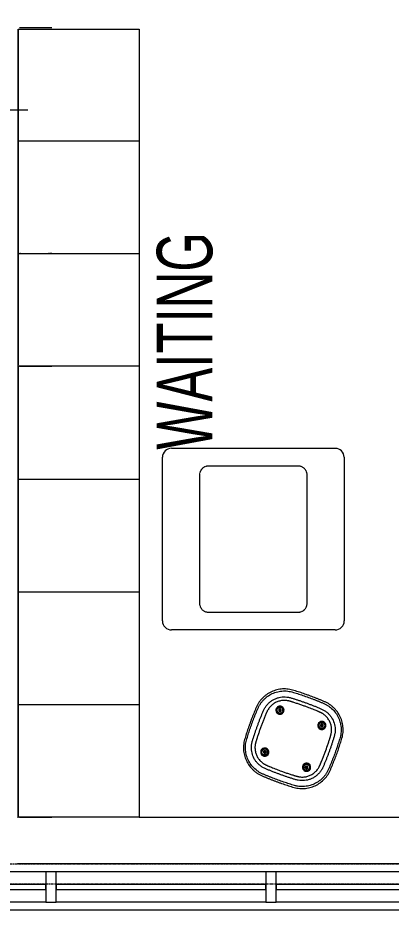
# Model space of a CAD drawing. Header units: millimetres. Extents: x -25222 to 91371, y -63339 to 20835.
# Drawn here: x 6036 to 7885, y -57619 to -53197 of the extents above; entities that cross this region are included whole.
import ezdxf

# ---------------------------------------------------------------- set-up
doc = ezdxf.new("R2010")
doc.units = ezdxf.units.MM
doc.linetypes.add('Grid Line', pattern=[22.225, 12.7, -3.175, 3.175, -3.175])
doc.linetypes.add('Steelcase Hidden Lines', pattern=[3, 2, -1])
for name, color, linetype, lineweight in [('A-ANNO-DIMS', 211, 'Continuous', 9), ('A-ANNO-DIMS-110', 211, 'Continuous', 9), ('A-GENM', 13, 'Continuous', 5), ('A-GLAZ-CURT', 52, 'Continuous', 5), ('A-GLAZ-CWMG', 51, 'Continuous', 5), ('A-WALL', 113, 'Continuous', 5), ('G-ANNO-TEXT', 231, 'Continuous', 9), ('I-FURN', 30, 'Continuous', 5), ('S-GRID', 1, 'Continuous', 9)]:
    doc.layers.add(name, color=color, linetype=linetype, lineweight=lineweight)
doc.styles.add('Swis721 Cn BT_4', font='swissc.ttf', dxfattribs={"width": 0.8, "height": 275})
doc.styles.add('Swis721 Cn BT_9', font='swissc.ttf', dxfattribs={"width": 0.8, "height": 330})
doc.dimstyles.new('Diagonal_-3_mm_Swiss', dxfattribs={"dimscale": 304.8, "dimtxt": 333.106598, "dimasz": 0.360892, "dimexe": 0.360892, "dimexo": 0.541339, "dimgap": 0.072178, "dimtad": 1, "dimdec": 0, "dimzin": 0, "dimdsep": 46, "dimtxsty": 'Swis721 Cn BT_9', "dimblk1": 'OBLIQUE', "dimblk2": 'OBLIQUE', "dimsah": 1, "dimcen": 0.09, "dimdle": 0.541339, "dimazin": 0, "dimtfac": 1, "dimtdec": 4, "dimtix": 1, "dimtmove": 0, "dimatfit": 3, "dimfxl": 1, "dimtvp": 1, "dimtolj": 1, "dimtzin": 0, "dimarcsym": 2})

# ---------------------------------------------------------------- blocks, each defined once
blk = doc.blocks.new('Steelcase Coalesse - Await - Seating - Three Seater - Three Seat Sofa-1322056-4_ FOURTH FLOOR - GA PLAN')
at = {"layer": 'I-FURN', "color": 53, "lineweight": 9}
for p, q in [((-663.9, 405.9), (1006.1, 405.9)), ((-663.9, -194.1), (-663.9, 405.9)), ((-663.9, 405.9), (1006.1, 405.9)), ((1006.1, 405.9), (-657.6, 405.9)), ((-105.1, 405.9), (-105.1, -194.1)), ((-105.1, 405.9), (-105.1, -194.1)), ((453.7, 405.9), (453.7, -194.1)), ((453.7, 405.9), (453.7, -194.1)), ((1006.1, 405.9), (1006.1, -194.1)), ((-663.9, 393.2), (-663.9, 256.1)), ((1012.5, 256.1), (1012.5, 393.2)), ((-663.9, 249.9), (-663.9, 238.3)), ((1012.5, 239.4), (1012.5, 249.9)), ((1006.1, -194.1), (-663.9, -194.1))]:
    blk.add_line(p, q, dxfattribs=at)
at = {"layer": 'I-FURN', "color": 53, "lineweight": 9, "flags": 128}
for points in [[(-663.9, 399.6), (-663.9, 399.6), (-663.9, 399.5), (-663.9, 399.5), (-663.9, 399.5), (-663.9, 399.4), (-663.9, 399.3), (-663.9, 399.3), (-663.9, 399.2), (-663.9, 399.1), (-663.9, 399), (-663.9, 398.9), (-663.9, 398.8), (-663.9, 398.6), (-663.9, 398.5), (-663.9, 398.3), (-663.9, 398.2), (-663.9, 398), (-663.9, 397.8), (-663.9, 397.7), (-663.9, 397.5), (-663.9, 397.3), (-663.9, 397.1), (-663.9, 396.9), (-663.9, 396.7), (-663.9, 396.5), (-663.9, 396.2), (-663.9, 396), (-663.9, 395.8), (-663.9, 395.5), (-663.9, 395.3), (-663.9, 395.1), (-663.9, 394.8), (-663.9, 394.6), (-663.9, 394.3), (-663.9, 394.1), (-663.9, 393.8), (-663.9, 393.6), (-663.9, 393.3), (-663.9, 393.2)], [(1012.5, 393.2), (1012.5, 393.5), (1012.5, 393.8), (1012.5, 394), (1012.5, 394.3), (1012.5, 394.5), (1012.5, 394.8), (1012.5, 395), (1012.5, 395.2), (1012.5, 395.5), (1012.5, 395.7), (1012.5, 396), (1012.5, 396.2), (1012.5, 396.4), (1012.5, 396.6), (1012.5, 396.8), (1012.5, 397), (1012.5, 397.2), (1012.5, 397.4), (1012.5, 397.6), (1012.5, 397.8), (1012.5, 398), (1012.5, 398.1), (1012.5, 398.3), (1012.5, 398.4), (1012.5, 398.6), (1012.5, 398.7), (1012.5, 398.8), (1012.5, 399), (1012.5, 399.1), (1012.5, 399.2), (1012.5, 399.3), (1012.5, 399.3), (1012.5, 399.4), (1012.5, 399.5), (1012.5, 399.5), (1012.5, 399.5), (1012.5, 399.6), (1012.5, 399.6), (1012.5, 399.6)], [(-663.9, 256.1), (-663.9, 255.9), (-663.9, 255.6), (-663.9, 255.4), (-663.9, 255.1), (-663.9, 254.9), (-663.9, 254.6), (-663.9, 254.4), (-663.9, 254.1), (-663.9, 253.9), (-663.9, 253.6), (-663.9, 253.4), (-663.9, 253.2), (-663.9, 253), (-663.9, 252.7), (-663.9, 252.5), (-663.9, 252.3), (-663.9, 252.1), (-663.9, 251.9), (-663.9, 251.7), (-663.9, 251.6), (-663.9, 251.4), (-663.9, 251.2), (-663.9, 251.1), (-663.9, 250.9), (-663.9, 250.8), (-663.9, 250.6), (-663.9, 250.5), (-663.9, 250.4), (-663.9, 250.3), (-663.9, 250.2), (-663.9, 250.1), (-663.9, 250), (-663.9, 250), (-663.9, 249.9)], [(1012.5, 249.9), (1012.5, 250), (1012.5, 250.1), (1012.5, 250.1), (1012.5, 250.2), (1012.5, 250.3), (1012.5, 250.4), (1012.5, 250.5), (1012.5, 250.7), (1012.5, 250.8), (1012.5, 250.9), (1012.5, 251.1), (1012.5, 251.3), (1012.5, 251.4), (1012.5, 251.6), (1012.5, 251.8), (1012.5, 252), (1012.5, 252.2), (1012.5, 252.4), (1012.5, 252.6), (1012.5, 252.8), (1012.5, 253), (1012.5, 253.2), (1012.5, 253.5), (1012.5, 253.7), (1012.5, 253.9), (1012.5, 254.2), (1012.5, 254.4), (1012.5, 254.7), (1012.5, 254.9), (1012.5, 255.2), (1012.5, 255.4), (1012.5, 255.7), (1012.5, 255.9), (1012.5, 256.1)]]:
    blk.add_lwpolyline(points, dxfattribs=at)
blk = doc.blocks.new('Steelcase Coalesse - Await - Seating - Five Seater - Five Seat Sofa-1314100-4_ FOURTH FLOOR - GA PLAN')
at = {"layer": 'I-FURN', "color": 53, "lineweight": 9}
for p, q in [((-663.9, 405.9), (1571.3, 405.9)), ((-663.9, -194.1), (-663.9, 405.9)), ((-663.9, 405.9), (1571.3, 405.9)), ((1571.3, 405.9), (-657.6, 405.9)), ((-105.1, 405.9), (-105.1, -194.1)), ((453.7, 405.9), (453.7, -194.1)), ((1012.5, 405.9), (1012.5, -194.1)), ((-663.9, 393.2), (-663.9, 256.1)), ((-663.9, 249.9), (-663.9, 239.4)), ((2130.1, 239.4), (2130.1, 249.9)), ((1571.3, -194.1), (-663.9, -194.1))]:
    blk.add_line(p, q, dxfattribs=at)
at = {"layer": 'I-FURN', "color": 53, "lineweight": 9, "flags": 128}
for points in [[(-663.9, 399.6), (-663.9, 399.6), (-663.9, 399.5), (-663.9, 399.5), (-663.9, 399.5), (-663.9, 399.4), (-663.9, 399.3), (-663.9, 399.3), (-663.9, 399.2), (-663.9, 399.1), (-663.9, 399), (-663.9, 398.9), (-663.9, 398.8), (-663.9, 398.6), (-663.9, 398.5), (-663.9, 398.3), (-663.9, 398.2), (-663.9, 398), (-663.9, 397.8), (-663.9, 397.7), (-663.9, 397.5), (-663.9, 397.3), (-663.9, 397.1), (-663.9, 396.9), (-663.9, 396.7), (-663.9, 396.5), (-663.9, 396.2), (-663.9, 396), (-663.9, 395.8), (-663.9, 395.5), (-663.9, 395.3), (-663.9, 395.1), (-663.9, 394.8), (-663.9, 394.6), (-663.9, 394.3), (-663.9, 394.1), (-663.9, 393.8), (-663.9, 393.6), (-663.9, 393.3), (-663.9, 393.2)], [(2130.1, 393.2), (2130.1, 393.5), (2130.1, 393.8), (2130.1, 394), (2130.1, 394.3), (2130.1, 394.5), (2130.1, 394.8), (2130.1, 395), (2130.1, 395.2), (2130.1, 395.5), (2130.1, 395.7), (2130.1, 396), (2130.1, 396.2), (2130.1, 396.4), (2130.1, 396.6), (2130.1, 396.8), (2130.1, 397), (2130.1, 397.2)], [(-663.9, 256.1), (-663.9, 255.9), (-663.9, 255.6), (-663.9, 255.4), (-663.9, 255.1), (-663.9, 254.9), (-663.9, 254.6), (-663.9, 254.4), (-663.9, 254.1), (-663.9, 253.9), (-663.9, 253.6), (-663.9, 253.4), (-663.9, 253.2), (-663.9, 253), (-663.9, 252.7), (-663.9, 252.5), (-663.9, 252.3), (-663.9, 252.1), (-663.9, 251.9), (-663.9, 251.7), (-663.9, 251.6), (-663.9, 251.4), (-663.9, 251.2), (-663.9, 251.1), (-663.9, 250.9), (-663.9, 250.8), (-663.9, 250.6), (-663.9, 250.5), (-663.9, 250.4), (-663.9, 250.3), (-663.9, 250.2), (-663.9, 250.1), (-663.9, 250), (-663.9, 250), (-663.9, 249.9)], [(2130.1, 255.7), (2130.1, 255.9), (2130.1, 256.1)]]:
    blk.add_lwpolyline(points, dxfattribs=at)
blk = doc.blocks.new('Steelcase Coalesse - Lagunitas - Table - Work - 900_600-884788-4_ FOURTH FLOOR - GA PLAN')
at = {"layer": 'I-FURN', "color": 53, "lineweight": 9}
for p, q in [((-405.2, 450), (405.9, 450)), ((-449.7, -405.6), (-449.7, 405.6)), ((450.3, 405.6), (450.3, -405.6)), ((405.9, -450), (-405.2, -450))]:
    blk.add_line(p, q, dxfattribs=at)
at = {"layer": 'I-FURN', "color": 53, "linetype": 'Steelcase Hidden Lines', "lineweight": 9}
for p, q in [((317.8, 266.7), (-317.2, 266.7)), ((-361.6, 222.2), (-361.6, -222.2)), ((362.3, -222.2), (362.3, 222.2)), ((-317.2, -266.7), (317.8, -266.7))]:
    blk.add_line(p, q, dxfattribs=at)
at = {"layer": 'I-FURN', "color": 53, "lineweight": 9}
for centre, radius, start, end in [((-405.2, 405.6), 44.4, 90, 180), ((405.9, 405.6), 44.5, 360, 90), ((-405.2, -405.6), 44.5, 180, 270), ((405.9, -405.6), 44.4, 270, 0)]:
    blk.add_arc(centre, radius, start, end, dxfattribs=at)
at = {"layer": 'I-FURN', "color": 53, "linetype": 'Steelcase Hidden Lines', "lineweight": 9}
for centre, radius, start, end in [((-317.2, 222.2), 44.4, 90, 180), ((317.8, 222.2), 44.5, 360, 90), ((-317.2, -222.2), 44.5, 180, 270), ((317.8, -222.2), 44.4, 270, 0)]:
    blk.add_arc(centre, radius, start, end, dxfattribs=at)
blk = doc.blocks.new('Furniture_Chairs-Stools-Benches_Icons-of-Denmark_Firkant-Pouf-Small - Default-884794-4_ FOURTH FLOOR - GA PLAN')
at = {"layer": 'A-GENM', "color": 53, "lineweight": 9, "flags": 128}
for points in [[(-110.4, 124.8), (-110.4, 126.2), (-110.4, 127.6), (-110.4, 129), (-110.4, 130.4)], [(-110.4, 130.4), (-110.4, 129), (-110.4, 127.6), (-110.4, 126.2), (-110.4, 124.8)], [(-110.4, 90.4), (-110.4, 91.8), (-110.4, 93.2), (-110.4, 94.6), (-110.4, 96)], [(-110.4, 96), (-110.4, 94.6), (-110.4, 93.2), (-110.4, 91.8), (-110.4, 90.4)], [(90.4, 110.4), (91.8, 110.4), (93.2, 110.4), (94.6, 110.4), (96, 110.4)], [(96, 110.4), (94.6, 110.4), (93.2, 110.4), (91.8, 110.4), (90.4, 110.4)], [(124.8, 110.4), (126.2, 110.4), (127.6, 110.4), (129, 110.4), (130.4, 110.4)], [(130.4, 110.4), (129, 110.4), (127.6, 110.4), (126.2, 110.4), (124.8, 110.4)], [(-124.8, -110.4), (-126.2, -110.4), (-127.6, -110.4), (-129, -110.4), (-130.4, -110.4)], [(-130.4, -110.4), (-129, -110.4), (-127.6, -110.4), (-126.2, -110.4), (-124.8, -110.4)], [(-90.4, -110.4), (-91.8, -110.4), (-93.2, -110.4), (-94.6, -110.4), (-96, -110.4)], [(-96, -110.4), (-94.6, -110.4), (-93.2, -110.4), (-91.8, -110.4), (-90.4, -110.4)], [(110.4, -90.4), (110.4, -91.8), (110.4, -93.2), (110.4, -94.6), (110.4, -96)], [(110.4, -96), (110.4, -94.6), (110.4, -93.2), (110.4, -91.8), (110.4, -90.4)], [(110.4, -124.8), (110.4, -126.2), (110.4, -127.6), (110.4, -129), (110.4, -130.4)], [(110.4, -130.4), (110.4, -129), (110.4, -127.6), (110.4, -126.2), (110.4, -124.8)]]:
    blk.add_lwpolyline(points, dxfattribs=at)
at = {"layer": 'A-GENM', "color": 53, "lineweight": 9}
for centre, radius, start, end in [((-110.4, 110.4), 20, 120, 210), ((-110.4, 110.4), 20, 120, 269.2961), ((-110.4, 110.4), 17.5, 120, 210), ((-110.4, 110.4), 20, 210, 300), ((-110.4, 110.4), 17.5, 210, 300), ((-110.4, 110.4), 20, 30, 120), ((-110.4, 110.4), 20, 89.2963, 120), ((-110.4, 110.4), 17.5, 30, 120), ((-110.4, 110.4), 4, 15, 195), ((-110.4, 110.4), 4, 15, 195), ((-110.4, 110.4), 4, 195, 15), ((-110.4, 110.4), 4, 195, 15), ((-110.4, 110.4), 20, 269.2961, 300), ((-110.4, 110.4), 20, 300, 89.2963), ((-110.4, 110.4), 17.5, 300, 30), ((-110.4, 110.4), 20, 300, 30), ((110.4, 110.4), 20, 30, 179.2961), ((110.4, 110.4), 20, 120, 210), ((110.4, 110.4), 20, 179.2961, 210), ((110.4, 110.4), 17.5, 120, 210), ((110.4, 110.4), 20, 210, 359.2963), ((110.4, 110.4), 20, 210, 300), ((110.4, 110.4), 17.5, 210, 300), ((110.4, 110.4), 20, 30, 120), ((110.4, 110.4), 17.5, 30, 120), ((110.4, 110.4), 4, 165, 345), ((110.4, 110.4), 4, 165, 345), ((110.4, 110.4), 4, 345, 165), ((110.4, 110.4), 4, 345, 165), ((110.4, 110.4), 17.5, 300, 30), ((110.4, 110.4), 20, 300, 30), ((110.4, 110.4), 20, 359.2963, 30), ((-110.4, -110.4), 20, 30, 179.2963), ((-110.4, -110.4), 20, 120, 210), ((-110.4, -110.4), 20, 179.2963, 210), ((-110.4, -110.4), 17.5, 120, 210), ((-110.4, -110.4), 20, 210, 359.2961), ((-110.4, -110.4), 20, 210, 300), ((-110.4, -110.4), 17.5, 210, 300), ((-110.4, -110.4), 20, 30, 120), ((-110.4, -110.4), 17.5, 30, 120), ((-110.4, -110.4), 4, 165, 345), ((-110.4, -110.4), 4, 165, 345), ((-110.4, -110.4), 4, 345, 165), ((-110.4, -110.4), 4, 345, 165), ((-110.4, -110.4), 17.5, 300, 30), ((-110.4, -110.4), 20, 300, 30), ((-110.4, -110.4), 20, 359.2961, 30), ((110.4, -110.4), 20, 120, 210), ((110.4, -110.4), 20, 120, 269.2963), ((110.4, -110.4), 17.5, 120, 210), ((110.4, -110.4), 20, 210, 300), ((110.4, -110.4), 17.5, 210, 300), ((110.4, -110.4), 20, 30, 120), ((110.4, -110.4), 20, 89.2961, 120), ((110.4, -110.4), 17.5, 30, 120), ((110.4, -110.4), 4, 15, 195), ((110.4, -110.4), 4, 15, 195), ((110.4, -110.4), 4, 195, 15), ((110.4, -110.4), 4, 195, 15), ((110.4, -110.4), 20, 269.2963, 300), ((110.4, -110.4), 20, 300, 89.2961), ((110.4, -110.4), 17.5, 300, 30), ((110.4, -110.4), 20, 300, 30)]:
    blk.add_arc(centre, radius, start, end, dxfattribs=at)
for points, knots in [([(0, 228), (-4.8, 228.1), (-14.3, 228.1), (-28.7, 227.9), (-43, 227.4), (-57.3, 226.8), (-71.6, 226.2), (-85.9, 225.5), (-100.2, 223.9), (-118.8, 219.7), (-141.3, 211.3), (-165.9, 196.3), (-187.1, 176.9), (-204.4, 153.9), (-217, 128), (-223.4, 104.9), (-225.5, 85.9), (-226.4, 66.8), (-227.5, 42.9), (-228, 14.3), (-228.1, -9.6), (-227.8, -28.7), (-227.4, -43), (-226.9, -57.4), (-226.2, -71.7), (-225.5, -86), (-224, -100.2), (-220.8, -114.2), (-216.3, -127.8), (-210.7, -141), (-203.8, -153.6), (-195.7, -165.4), (-183.5, -180.2), (-169.4, -193.1), (-153.5, -203.8), (-140.9, -210.7), (-127.8, -216.4), (-114.1, -220.9), (-100.1, -223.9), (-85.9, -225.3), (-71.6, -226.1), (-57.3, -226.8), (-43, -227.4), (-23.9, -227.9), (-9.5, -228), (0, -228)], [0, 0, 0, 0, 0.018519, 0.037037, 0.055556, 0.074074, 0.092593, 0.111111, 0.12963, 0.148148, 0.185185, 0.222222, 0.259259, 0.296296, 0.333333, 0.37037, 0.388889, 0.407407, 0.444444, 0.481481, 0.518519, 0.537037, 0.555556, 0.574074, 0.592593, 0.611111, 0.62963, 0.648148, 0.666667, 0.685185, 0.703704, 0.722222, 0.740741, 0.777778, 0.796296, 0.814815, 0.833333, 0.851852, 0.87037, 0.888889, 0.907407, 0.925926, 0.944444, 0.962963, 1, 1, 1, 1]), ([(0, -228), (4.8, -228), (14.4, -228), (28.7, -227.8), (43, -227.5), (57.3, -227), (71.6, -226.2), (85.9, -225.3), (100.1, -223.9), (114.2, -220.9), (127.8, -216.4), (140.9, -210.7), (153.5, -203.8), (169.4, -193.1), (183.6, -180.1), (195.8, -165.4), (203.8, -153.6), (210.7, -140.9), (216.3, -127.7), (220.8, -114.1), (224, -100.2), (225.6, -85.9), (226.4, -66.9), (227.3, -47.8), (227.7, -28.7), (227.8, -14.3), (228, 0), (228.1, 14.3), (227.8, 28.6), (227.4, 43), (226.9, 57.3), (226.2, 71.6), (225.5, 85.9), (223.9, 100.2), (220.8, 114.1), (216.3, 127.7), (210.7, 140.9), (201.6, 157.7), (187.1, 176.9), (165.9, 196.3), (145.4, 208.8), (127.8, 216.4), (114.2, 220.8), (100.2, 223.9), (85.9, 225.5), (71.6, 226.2), (57.3, 226.8), (43, 227.4), (28.7, 227.8), (14.4, 228), (4.8, 228), (0, 228)], [0, 0, 0, 0, 0.018519, 0.037037, 0.055556, 0.074074, 0.092593, 0.111111, 0.12963, 0.148148, 0.166667, 0.185185, 0.203704, 0.222222, 0.259259, 0.277778, 0.296296, 0.314815, 0.333333, 0.351852, 0.37037, 0.388889, 0.407407, 0.444444, 0.462963, 0.481481, 0.5, 0.518519, 0.537037, 0.555556, 0.574074, 0.592593, 0.611111, 0.62963, 0.648148, 0.666667, 0.685185, 0.703704, 0.740741, 0.777778, 0.814815, 0.833333, 0.851852, 0.87037, 0.888889, 0.907407, 0.925926, 0.944444, 0.962963, 0.981481, 1, 1, 1, 1]), ([(0, -218.2), (-9.5, -218.2), (-23.8, -218), (-42.8, -217.6), (-57.1, -217.1), (-71.4, -216.4), (-85.7, -215.7), (-99.9, -214), (-118.5, -209.6), (-140.7, -200.7), (-164.6, -184.8), (-184.9, -164.5), (-200.7, -140.6), (-209.6, -118.3), (-214, -99.8), (-215.8, -85.6), (-216.4, -71.3), (-217, -57.1), (-217.6, -42.8), (-218, -28.5), (-218.2, -14.2), (-218.2, 4.8), (-218, 23.9), (-217.6, 42.9), (-217.1, 57.2), (-216.4, 71.4), (-215.8, 83.3), (-214.9, 92.8), (-213.4, 102.2), (-210.7, 113.8), (-206, 127.3), (-198.1, 144.6), (-184.9, 164.6), (-164.6, 184.9), (-144.6, 198.1), (-127.3, 206.1), (-113.8, 210.7), (-102.2, 213.4), (-92.7, 214.9), (-83.3, 215.8), (-71.4, 216.4), (-57.1, 217.1), (-42.8, 217.6), (-23.8, 218), (-9.5, 218.2), (0, 218.2)], [0, 0, 0, 0, 0.038462, 0.057692, 0.076923, 0.096154, 0.115385, 0.134615, 0.153846, 0.192308, 0.230769, 0.269231, 0.307692, 0.346154, 0.365385, 0.384615, 0.403846, 0.423077, 0.442308, 0.461538, 0.480769, 0.5, 0.538462, 0.557692, 0.576923, 0.596154, 0.615385, 0.625, 0.634615, 0.653846, 0.673077, 0.692308, 0.730769, 0.769231, 0.807692, 0.826923, 0.846154, 0.865385, 0.875, 0.884615, 0.903846, 0.923077, 0.942308, 0.961538, 1, 1, 1, 1]), ([(0, -188.7), (-5.2, -188.7), (-15.5, -188.6), (-30.9, -188.4), (-46.3, -188), (-61.8, -187.3), (-77.2, -186.7), (-92.6, -185.5), (-107.7, -181.8), (-122.2, -176.3), (-135.7, -168.7), (-152.2, -156.3), (-165.9, -140.6), (-174.8, -124.9), (-178.9, -115.4), (-182.3, -105.7), (-185.4, -93.1), (-186.5, -80.3), (-187, -70), (-187.4, -59.7), (-187.8, -49.4), (-188.2, -39.1), (-188.4, -28.8), (-188.6, -15.9), (-188.7, -0.5), (-188.7, 15), (-188.4, 30.4), (-188, 45.9), (-187.5, 58.7), (-187, 69), (-186.5, 79.3), (-185.5, 92.2), (-182, 107.3), (-176.5, 121.7), (-169, 135.3), (-159.7, 147.7), (-148.8, 158.8), (-136.6, 168.2), (-123.2, 175.8), (-108.3, 181.7), (-92.7, 185.5), (-79.8, 186.5), (-69.5, 187), (-59.2, 187.4), (-46.3, 188), (-30.9, 188.4), (-15.4, 188.6), (-5.1, 188.7), (0, 188.7)], [-1, -1, -1, -1, -0.97619, -0.952381, -0.928571, -0.904762, -0.880952, -0.857143, -0.833333, -0.809524, -0.785714, -0.761905, -0.714286, -0.690476, -0.678571, -0.666667, -0.642857, -0.619048, -0.607143, -0.595238, -0.571429, -0.559524, -0.547619, -0.52381, -0.5, -0.47619, -0.452381, -0.428571, -0.404762, -0.392857, -0.380952, -0.357143, -0.333333, -0.309524, -0.285714, -0.261905, -0.238095, -0.214286, -0.190476, -0.166667, -0.142857, -0.119048, -0.107143, -0.095238, -0.071429, -0.047619, -0.02381, 0, 0, 0, 0]), ([(0, 218.2), (9.5, 218.2), (23.8, 218.1), (42.8, 217.6), (57.1, 217.1), (71.4, 216.4), (83.3, 215.8), (92.8, 214.9), (102.3, 213.4), (118.6, 209.5), (140.9, 200.6), (164.8, 184.7), (185, 164.4), (200.8, 140.4), (209.7, 118.2), (214, 99.6), (215.8, 85.4), (216.4, 71.2), (217, 56.9), (217.6, 42.6), (218, 28.4), (218.2, 14.1), (218.2, -4.9), (218, -24), (217.6, -43), (217.1, -57.3), (216.4, -71.5), (215.7, -85.8), (214, -100), (210.7, -113.9), (206, -127.4), (198, -144.7), (184.8, -164.7), (164.5, -184.9), (144.5, -198.1), (127.2, -206.1), (113.7, -210.7), (99.8, -214), (85.6, -215.8), (71.3, -216.4), (57.1, -217), (42.8, -217.6), (23.8, -218.1), (9.5, -218.2), (0, -218.2)], [0, 0, 0, 0, 0.038462, 0.057692, 0.076923, 0.096154, 0.115385, 0.125, 0.134615, 0.153846, 0.192308, 0.230769, 0.269231, 0.307692, 0.346154, 0.365385, 0.384615, 0.403846, 0.423077, 0.442308, 0.461538, 0.480769, 0.5, 0.538462, 0.557692, 0.576923, 0.596154, 0.615385, 0.634615, 0.653846, 0.673077, 0.692308, 0.730769, 0.769231, 0.807692, 0.826923, 0.846154, 0.865385, 0.884615, 0.903846, 0.923077, 0.942308, 0.961538, 1, 1, 1, 1]), ([(0, 188.7), (5.2, 188.7), (15.5, 188.6), (30.9, 188.4), (46.3, 188), (59.2, 187.4), (69.5, 187), (79.8, 186.5), (92.6, 185.4), (107.7, 181.9), (122.2, 176.3), (135.7, 168.7), (152.3, 156.3), (165.9, 140.6), (174.8, 124.9), (178.9, 115.4), (182.3, 105.7), (185.4, 93.1), (186.5, 80.2), (187, 70), (187.4, 59.7), (187.9, 46.8), (188.4, 31.4), (188.6, 15.9), (188.7, 0.5), (188.7, -15), (188.4, -30.4), (188, -45.9), (187.5, -58.7), (187, -69), (186.5, -79.3), (185.5, -92.2), (182, -107.3), (176.5, -121.8), (169, -135.3), (159.7, -147.8), (148.8, -158.8), (136.6, -168.2), (123.1, -175.8), (108.3, -181.7), (92.8, -185.4), (79.8, -186.5), (69.5, -187), (59.2, -187.4), (46.3, -188), (30.9, -188.4), (15.4, -188.6), (5.1, -188.7), (0, -188.7)], [-1, -1, -1, -1, -0.97619, -0.952381, -0.928571, -0.904762, -0.892857, -0.880952, -0.857143, -0.833333, -0.809524, -0.785714, -0.761905, -0.714286, -0.690476, -0.678571, -0.666667, -0.642857, -0.619048, -0.607143, -0.595238, -0.571429, -0.547619, -0.52381, -0.5, -0.47619, -0.452381, -0.428571, -0.404762, -0.392857, -0.380952, -0.357143, -0.333333, -0.309524, -0.285714, -0.261905, -0.238095, -0.214286, -0.190476, -0.166667, -0.142857, -0.119048, -0.107143, -0.095238, -0.071429, -0.047619, -0.02381, 0, 0, 0, 0]), ([(-0.1, 171), (-6.1, 171), (-18.1, 170.9), (-36.1, 170.6), (-51.1, 170.1), (-61.6, 169.7), (-66.8, 169.4), (-69.8, 169.3), (-72.1, 169.1), (-74.3, 169), (-77.3, 168.8), (-81.1, 168.6), (-85.6, 168.2), (-90, 167.6), (-94.5, 166.7), (-100.3, 165.3), (-110.3, 162.2), (-123.9, 155.7), (-138.4, 144.8), (-148.3, 133.5), (-155.1, 123.5), (-159.5, 115.6), (-163.1, 107.4), (-166, 98.8), (-167.3, 91.4), (-168, 86.2), (-168.3, 83.2), (-168.6, 80.9), (-168.8, 78.7), (-169, 75.7), (-169.2, 71.9), (-169.4, 67.4), (-169.6, 62.9), (-169.8, 58.4), (-170, 52.4), (-170.4, 41.9), (-170.8, 27), (-171.1, 3), (-170.9, -21), (-170.4, -42), (-170, -52.5), (-169.8, -58.5), (-169.6, -62.3), (-169.5, -65.2), (-169.4, -68.2), (-169.3, -72), (-169.1, -75.7), (-168.9, -78.7), (-168.7, -81), (-168.4, -83.2), (-168, -86.2), (-167.3, -91.4), (-165.9, -98.8), (-163.1, -107.4), (-158.4, -118.4), (-150.5, -131.3), (-138.4, -144.8), (-123.8, -155.6), (-110.3, -162.2), (-100.2, -165.3), (-94.3, -166.7), (-89.9, -167.6), (-85.5, -168.2), (-80.9, -168.6), (-77.2, -168.8), (-74.1, -169), (-71.9, -169.1), (-69.6, -169.3), (-66.6, -169.4), (-61.4, -169.7), (-52.4, -170), (-40.5, -170.4), (-27, -170.8), (-13.5, -171), (-4.5, -171), (0, -171)], [0, 0, 0, 0, 0.030303, 0.060606, 0.090909, 0.106061, 0.113636, 0.117424, 0.121212, 0.125, 0.128788, 0.136364, 0.143939, 0.151515, 0.159091, 0.166667, 0.181818, 0.212121, 0.242424, 0.272727, 0.287879, 0.30303, 0.318182, 0.333333, 0.348485, 0.356061, 0.359848, 0.363636, 0.367424, 0.371212, 0.378788, 0.386364, 0.393939, 0.401515, 0.409091, 0.424242, 0.454545, 0.484848, 0.545455, 0.575758, 0.590909, 0.598485, 0.606061, 0.609848, 0.613636, 0.621212, 0.628788, 0.632576, 0.636364, 0.640152, 0.643939, 0.651515, 0.666667, 0.681818, 0.69697, 0.727273, 0.757576, 0.787879, 0.818182, 0.833333, 0.840909, 0.848485, 0.856061, 0.863636, 0.871212, 0.875, 0.878788, 0.882576, 0.886364, 0.893939, 0.909091, 0.931818, 0.954545, 0.977273, 1, 1, 1, 1]), ([(0, -171), (6, -171), (18, -170.9), (35.9, -170.6), (51, -170.1), (61.5, -169.7), (66.7, -169.4), (69.7, -169.3), (72, -169.1), (74.2, -169), (77.2, -168.8), (81, -168.6), (85.5, -168.2), (90, -167.6), (94.4, -166.7), (100.2, -165.3), (110.3, -162.2), (123.9, -155.6), (138.4, -144.7), (148.5, -133.5), (155.2, -123.5), (159.6, -115.6), (163.1, -107.3), (165.9, -98.7), (167.3, -91.3), (168.1, -85.3), (168.5, -81.5), (168.8, -78.5), (169.1, -75.5), (169.3, -71.7), (169.4, -67.2), (169.6, -62.7), (169.8, -58.2), (170.1, -52.3), (170.4, -41.8), (170.8, -26.9), (171, -8.9), (171, 9.1), (170.8, 27.2), (170.3, 42.2), (170, 52.7), (169.8, 58.7), (169.6, 62.4), (169.5, 65.4), (169.4, 68.4), (169.2, 72.1), (169.1, 75.9), (168.9, 78.9), (168.6, 81.1), (168.4, 83.4), (168, 86.3), (167.3, 91.6), (165.8, 98.9), (163, 107.5), (159.5, 115.8), (155.1, 123.7), (148.3, 133.6), (138.3, 144.9), (123.8, 155.7), (110.2, 162.3), (100.1, 165.3), (94.3, 166.7), (89.9, 167.6), (85.4, 168.2), (80.9, 168.6), (77.2, 168.8), (74.2, 169), (71.2, 169.2), (67.4, 169.4), (61.4, 169.7), (52.3, 170), (40.4, 170.4), (26.9, 170.8), (13.4, 171), (4.4, 171), (-0.1, 171)], [0, 0, 0, 0, 0.030303, 0.060606, 0.090909, 0.106061, 0.113636, 0.117424, 0.121212, 0.125, 0.128788, 0.136364, 0.143939, 0.151515, 0.159091, 0.166667, 0.181818, 0.212121, 0.242424, 0.272727, 0.287879, 0.30303, 0.318182, 0.333333, 0.348485, 0.356061, 0.363636, 0.367424, 0.371212, 0.378788, 0.386364, 0.393939, 0.401515, 0.409091, 0.424242, 0.454545, 0.484848, 0.515152, 0.545455, 0.575758, 0.590909, 0.598485, 0.606061, 0.609848, 0.613636, 0.621212, 0.628788, 0.632576, 0.636364, 0.640152, 0.643939, 0.651515, 0.666667, 0.681818, 0.69697, 0.712121, 0.727273, 0.757576, 0.787879, 0.818182, 0.833333, 0.840909, 0.848485, 0.856061, 0.863636, 0.871212, 0.875, 0.878788, 0.886364, 0.893939, 0.909091, 0.931818, 0.954545, 0.977273, 1, 1, 1, 1]), ([(-120.4, 127.7), (-121.9, 126.8), (-125.4, 124.1), (-129.3, 118.2), (-130.9, 110.4), (-129.3, 102.5), (-124.9, 95.8), (-119.3, 92.1), (-114.3, 90.6), (-111.7, 90.4), (-110.4, 90.4)], [-45.029214, -45.029214, -45.029214, -45.029214, -40.528199, -33.773499, -27.018799, -20.264099, -13.5094, -6.7547, -3.37735, 0, 0, 0, 0]), ([(-110.4, 96), (-112, 96), (-115.4, 96.5), (-119.8, 99.1), (-123.1, 103), (-125, 108.2), (-124.7, 114.2), (-121.7, 119.9), (-116.6, 123.8), (-112.4, 124.8), (-110.4, 124.8)], [0, 0, 0, 0, 0.111111, 0.222222, 0.333333, 0.444444, 0.583333, 0.722222, 0.861111, 1, 1, 1, 1]), ([(-110.4, 130.4), (-113, 130.4), (-116.5, 129.7), (-119.6, 128.1), (-120.4, 127.7)], [-54.037598, -54.037598, -54.037598, -54.037598, -47.282898, -45.029214, -45.029214, -45.029214, -45.029214]), ([(-100.4, 93), (-98.8, 93.9), (-95.4, 96.6), (-91.4, 102.5), (-89.8, 110.4), (-91.4, 118.2), (-95.8, 124.9), (-102.5, 129.3), (-107.7, 130.4), (-110.4, 130.4)], [-45.029443, -45.029443, -45.029443, -45.029443, -40.528199, -33.773499, -27.018799, -20.264099, -13.5094, -6.7547, 0, 0, 0, 0]), ([(-110.4, 96), (-108.7, 96), (-105.3, 96.5), (-100.9, 99.1), (-97.6, 103), (-95.7, 108.2), (-96, 114.2), (-99, 119.9), (-104.1, 123.8), (-108.3, 124.8), (-110.4, 124.8)], [0, 0, 0, 0, 0.111111, 0.222222, 0.333333, 0.444444, 0.583333, 0.722222, 0.861111, 1, 1, 1, 1]), ([(-110.4, 90.4), (-109, 90.4), (-106.4, 90.6), (-103.1, 91.6), (-101.1, 92.6), (-100.4, 93)], [-54.037598, -54.037598, -54.037598, -54.037598, -50.660248, -47.282898, -45.029443, -45.029443, -45.029443, -45.029443]), ([(127.7, 120.4), (126.8, 121.9), (124.1, 125.4), (118.2, 129.3), (110.4, 130.9), (102.5, 129.3), (95.8, 124.9), (92.1, 119.3), (90.6, 114.3), (90.4, 111.7), (90.4, 110.4)], [-45.029214, -45.029214, -45.029214, -45.029214, -40.528199, -33.773499, -27.018799, -20.264099, -13.5094, -6.7547, -3.37735, 0, 0, 0, 0]), ([(90.4, 110.4), (90.4, 109), (90.6, 106.4), (91.6, 103.1), (92.6, 101.1), (93, 100.4)], [-54.037598, -54.037598, -54.037598, -54.037598, -50.660248, -47.282898, -45.029443, -45.029443, -45.029443, -45.029443]), ([(93, 100.4), (93.9, 98.8), (96.6, 95.4), (102.5, 91.4), (110.4, 89.8), (118.2, 91.4), (124.9, 95.8), (129.3, 102.5), (130.4, 107.7), (130.4, 110.4)], [-45.029443, -45.029443, -45.029443, -45.029443, -40.528199, -33.773499, -27.018799, -20.264099, -13.5094, -6.7547, 0, 0, 0, 0]), ([(96, 110.4), (96, 112), (96.5, 115.4), (99.1, 119.8), (103, 123.1), (108.2, 125), (114.2, 124.7), (119.9, 121.7), (123.8, 116.6), (124.8, 112.4), (124.8, 110.4)], [0, 0, 0, 0, 0.111111, 0.222222, 0.333333, 0.444444, 0.583333, 0.722222, 0.861111, 1, 1, 1, 1]), ([(96, 110.4), (96, 108.7), (96.5, 105.3), (99.1, 100.9), (103, 97.6), (108.2, 95.7), (114.2, 96), (119.9, 99), (123.8, 104.1), (124.8, 108.3), (124.8, 110.4)], [0, 0, 0, 0, 0.111111, 0.222222, 0.333333, 0.444444, 0.583333, 0.722222, 0.861111, 1, 1, 1, 1]), ([(130.4, 110.4), (130.4, 113), (129.7, 116.5), (128.1, 119.6), (127.7, 120.4)], [-54.037598, -54.037598, -54.037598, -54.037598, -47.282898, -45.029214, -45.029214, -45.029214, -45.029214]), ([(-93, -100.4), (-93.9, -98.8), (-96.6, -95.4), (-102.5, -91.4), (-110.4, -89.8), (-118.2, -91.4), (-124.9, -95.8), (-129.3, -102.5), (-130.4, -107.7), (-130.4, -110.4)], [-45.029443, -45.029443, -45.029443, -45.029443, -40.528199, -33.773499, -27.018799, -20.264099, -13.5094, -6.7547, 0, 0, 0, 0]), ([(-130.4, -110.4), (-130.4, -113), (-129.7, -116.5), (-128.1, -119.6), (-127.7, -120.4)], [-54.037598, -54.037598, -54.037598, -54.037598, -47.282898, -45.029214, -45.029214, -45.029214, -45.029214]), ([(-127.7, -120.4), (-126.8, -121.9), (-124.1, -125.4), (-118.2, -129.3), (-110.4, -130.9), (-102.5, -129.3), (-95.8, -124.9), (-92.1, -119.3), (-90.6, -114.3), (-90.4, -111.7), (-90.4, -110.4)], [-45.029214, -45.029214, -45.029214, -45.029214, -40.528199, -33.773499, -27.018799, -20.264099, -13.5094, -6.7547, -3.37735, 0, 0, 0, 0]), ([(-96, -110.4), (-96, -108.7), (-96.5, -105.3), (-99.1, -100.9), (-103, -97.6), (-108.2, -95.7), (-114.2, -96), (-119.9, -99), (-123.8, -104.1), (-124.8, -108.3), (-124.8, -110.4)], [0, 0, 0, 0, 0.111111, 0.222222, 0.333333, 0.444444, 0.583333, 0.722222, 0.861111, 1, 1, 1, 1]), ([(-96, -110.4), (-96, -112), (-96.5, -115.4), (-99.1, -119.8), (-103, -123.1), (-108.2, -125), (-114.2, -124.7), (-119.9, -121.7), (-123.8, -116.6), (-124.8, -112.4), (-124.8, -110.4)], [0, 0, 0, 0, 0.111111, 0.222222, 0.333333, 0.444444, 0.583333, 0.722222, 0.861111, 1, 1, 1, 1]), ([(-90.4, -110.4), (-90.4, -109), (-90.6, -106.4), (-91.6, -103.1), (-92.6, -101.1), (-93, -100.4)], [-54.037598, -54.037598, -54.037598, -54.037598, -50.660248, -47.282898, -45.029443, -45.029443, -45.029443, -45.029443]), ([(100.4, -93), (98.8, -93.9), (95.4, -96.6), (91.4, -102.5), (89.8, -110.4), (91.4, -118.2), (95.8, -124.9), (102.5, -129.3), (107.7, -130.4), (110.4, -130.4)], [-45.029443, -45.029443, -45.029443, -45.029443, -40.528199, -33.773499, -27.018799, -20.264099, -13.5094, -6.7547, 0, 0, 0, 0]), ([(110.4, -96), (108.7, -96), (105.3, -96.5), (100.9, -99.1), (97.6, -103), (95.7, -108.2), (96, -114.2), (99, -119.9), (104.1, -123.8), (108.3, -124.8), (110.4, -124.8)], [0, 0, 0, 0, 0.111111, 0.222222, 0.333333, 0.444444, 0.583333, 0.722222, 0.861111, 1, 1, 1, 1]), ([(110.4, -90.4), (109, -90.4), (106.4, -90.6), (103.1, -91.6), (101.1, -92.6), (100.4, -93)], [-54.037598, -54.037598, -54.037598, -54.037598, -50.660248, -47.282898, -45.029443, -45.029443, -45.029443, -45.029443]), ([(120.4, -127.7), (121.9, -126.8), (125.4, -124.1), (129.3, -118.2), (130.9, -110.4), (129.3, -102.5), (124.9, -95.8), (119.3, -92.1), (114.3, -90.6), (111.7, -90.4), (110.4, -90.4)], [-45.029214, -45.029214, -45.029214, -45.029214, -40.528199, -33.773499, -27.018799, -20.264099, -13.5094, -6.7547, -3.37735, 0, 0, 0, 0]), ([(110.4, -96), (112, -96), (115.4, -96.5), (119.8, -99.1), (123.1, -103), (125, -108.2), (124.7, -114.2), (121.7, -119.9), (116.6, -123.8), (112.4, -124.8), (110.4, -124.8)], [0, 0, 0, 0, 0.111111, 0.222222, 0.333333, 0.444444, 0.583333, 0.722222, 0.861111, 1, 1, 1, 1]), ([(110.4, -130.4), (113, -130.4), (116.5, -129.7), (119.6, -128.1), (120.4, -127.7)], [-54.037598, -54.037598, -54.037598, -54.037598, -47.282898, -45.029214, -45.029214, -45.029214, -45.029214])]:
    blk.add_open_spline(points, degree=3, knots=knots, dxfattribs=at)
for points in [[(-110.4, 116.8), (-111.5, 116.8), (-113.8, 116.2), (-116.2, 113.7), (-117.2, 110.3), (-116.2, 106.9), (-113.7, 104.5), (-111.5, 103.9), (-110.4, 103.9)], [(-110.4, 103.9), (-109.2, 103.9), (-106.9, 104.5), (-104.5, 107), (-103.6, 110.4), (-104.5, 113.8), (-107, 116.2), (-109.2, 116.8), (-110.4, 116.8)], [(116.8, 110.4), (116.8, 111.5), (116.2, 113.8), (113.7, 116.2), (110.3, 117.2), (106.9, 116.2), (104.5, 113.7), (103.9, 111.5), (103.9, 110.4)], [(103.9, 110.4), (103.9, 109.2), (104.5, 106.9), (107, 104.5), (110.4, 103.6), (113.8, 104.5), (116.2, 107), (116.8, 109.2), (116.8, 110.4)], [(-103.9, -110.4), (-103.9, -109.2), (-104.5, -106.9), (-107, -104.5), (-110.4, -103.6), (-113.8, -104.5), (-116.2, -107), (-116.8, -109.2), (-116.8, -110.4)], [(-116.8, -110.4), (-116.8, -111.5), (-116.2, -113.8), (-113.7, -116.2), (-110.3, -117.2), (-106.9, -116.2), (-104.5, -113.7), (-103.9, -111.5), (-103.9, -110.4)], [(110.4, -103.9), (109.2, -103.9), (106.9, -104.5), (104.5, -107), (103.6, -110.4), (104.5, -113.8), (107, -116.2), (109.2, -116.8), (110.4, -116.8)], [(110.4, -116.8), (111.5, -116.8), (113.8, -116.2), (116.2, -113.7), (117.2, -110.3), (116.2, -106.9), (113.7, -104.5), (111.5, -103.9), (110.4, -103.9)]]:
    blk.add_open_spline(points, degree=3, dxfattribs=at)
blk = doc.blocks.new('MM-HOSPITAL A_B BLOCK 2022_05_19_Interiors_rvt-1-4_ FOURTH FLOOR - GA PLAN')
at = {"color": 53, "lineweight": 9}
for name, p, rotation in [('Steelcase Coalesse - Await - Seating - Three Seater - Three Seat Sofa-1322056-4_ FOURTH FLOOR - GA PLAN', (6443.1, -54259.6), 90.00000000000061), ('Steelcase Coalesse - Await - Seating - Five Seater - Five Seat Sofa-1314100-4_ FOURTH FLOOR - GA PLAN', (6443.1, -56494.8), 90.00000000000044), ('Steelcase Coalesse - Lagunitas - Table - Work - 900_600-884788-4_ FOURTH FLOOR - GA PLAN', (7202.6, -55779.9), 270.0000000000001), ('Furniture_Chairs-Stools-Benches_Icons-of-Denmark_Firkant-Pouf-Small - Default-884794-4_ FOURTH FLOOR - GA PLAN', (7400.6, -56769.4), 159.9999999999999)]:
    blk.add_blockref(name, p, dxfattribs=dict(at, rotation=rotation))
blk = doc.blocks.new('System Panel - Glazed-11328794-4_ FOURTH FLOOR - GA PLAN')
at = {"layer": 'A-GLAZ-CURT'}
for p, q in [((520, 12.5), (-520, 12.5)), ((-520, 12.5), (-520, -12.5)), ((520, -12.5), (520, 12.5)), ((-520, -12.5), (520, -12.5))]:
    blk.add_line(p, q, dxfattribs=at)
blk = doc.blocks.new('Rectangular Mullion - 50 x 150mm-9824124-4_ FOURTH FLOOR - GA PLAN')
at = {"layer": 'A-GLAZ-CWMG'}
for p, q in [((7707.6, 14801.3), (8747.6, 14801.3)), ((7707.6, 14651.3), (8747.6, 14651.3))]:
    blk.add_line(p, q, dxfattribs=at)
blk = doc.blocks.new('Rectangular Mullion - 50 x 150mm-11328792-4_ FOURTH FLOOR - GA PLAN')
at = {"layer": 'A-GLAZ-CWMG'}
for p, q in [((-25, 75), (25, 75)), ((-25, -75), (-25, 75)), ((25, 75), (25, -75)), ((25, -75), (-25, -75))]:
    blk.add_line(p, q, dxfattribs=at)
blk = doc.blocks.new('Walls 6 - Walls 4-13981514-4_ FOURTH FLOOR - GA PLAN')
at = {"layer": 'A-WALL'}
blk.add_line((57618.7, 12705.1), (57618.7, -16064.9), dxfattribs=at)
blk = doc.blocks.new('DIMBLOCK135-4_ FOURTH FLOOR - GA PLAN')
at = {"layer": 'A-ANNO-DIMS-110', "transparency": 16777216}
for p, q in [((1365.1, -53567.6), (1365.1, -53764.8)), ((1365.1, -53654.8), (1365.1, -53567.6)), ((5920.1, -53567.6), (5920.1, -53764.8)), ((5920.1, -53654.8), (5920.1, -53567.6)), ((6085.1, -53654.8), (1200.1, -53654.8))]:
    blk.add_line(p, q, dxfattribs=at)
at = {"layer": 'A-ANNO-DIMS-110', "lineweight": 25, "transparency": 16777216}
for p, q in [((1365.1, -53654.8), (1420.1, -53599.8)), ((5920.1, -53654.8), (5975.1, -53599.8)), ((1365.1, -53654.8), (1310.1, -53709.8)), ((5920.1, -53654.8), (5865.1, -53709.8))]:
    blk.add_line(p, q, dxfattribs=at)
at = {"layer": 'A-ANNO-DIMS-110', "color": 0, "transparency": 16777216, "insert": (3293.7, -53197.1), "char_height": 330, "width": 837.525, "attachment_point": 1, "line_spacing_factor": 0.961347, "style": 'Swis721 Cn BT_9'}
blk.add_mtext('4555', dxfattribs=at)
blk = doc.blocks.new('_Oblique')
at = {"color": 0, "linetype": 'ByBlock', "lineweight": -2}
blk.add_line((-0.5, -0.5), (0.5, 0.5), dxfattribs=at)

msp = doc.modelspace()

# ---------------------------------------------------------------- linework, layer by layer
at = {"layer": 'A-WALL'}
for p, q in [((6035.1, -57158.7), (6037.1, -57158.7)), ((6637.1, -57158.7), (9066.6, -57158.7)), ((12705.1, -57388.7), (6035.1, -57388.7))]:
    msp.add_line(p, q, dxfattribs=at)
at = {"layer": 'S-GRID', "linetype": 'Grid Line'}
for p, q in [((-24562.2, -57388.7), (90711.2, -57388.7)), ((-24562.2, -57488.7), (90711.2, -57488.7))]:
    msp.add_line(p, q, dxfattribs=at)

# ---------------------------------------------------------------- block references
at = {"lineweight": 5}
msp.add_blockref('MM-HOSPITAL A_B BLOCK 2022_05_19_Interiors_rvt-1-4_ FOURTH FLOOR - GA PLAN', (0, 0), dxfattribs=at)
at = {"layer": 'A-GLAZ-CURT'}
for p in [(5655.1, -57503.7), (6745.1, -57503.7), (7835.1, -57503.7)]:
    msp.add_blockref('System Panel - Glazed-11328794-4_ FOURTH FLOOR - GA PLAN', p, dxfattribs=at)
at = {"layer": 'A-GLAZ-CWMG', "rotation": 180}
for p in [(13882.7, -42777.5), (14972.7, -42777.5), (16062.7, -42777.5)]:
    msp.add_blockref('Rectangular Mullion - 50 x 150mm-9824124-4_ FOURTH FLOOR - GA PLAN', p, dxfattribs=at)
at = {"layer": 'A-GLAZ-CWMG', "extrusion": (0, 0, -1), "rotation": 180}
for p in [(-6200.1, -57503.7), (-7290.1, -57503.7)]:
    msp.add_blockref('Rectangular Mullion - 50 x 150mm-11328792-4_ FOURTH FLOOR - GA PLAN', p, dxfattribs=at)
at = {"layer": 'A-WALL', "rotation": 270.0000000000001}
msp.add_blockref('Walls 6 - Walls 4-13981514-4_ FOURTH FLOOR - GA PLAN', (0, 0), dxfattribs=at)

# ---------------------------------------------------------------- texts
at = {"layer": 'G-ANNO-TEXT', "color": 7, "insert": (6724.5, -55336.6), "char_height": 275, "width": 1326.312, "attachment_point": 1, "rotation": 90, "style": 'Swis721 Cn BT_4'}
msp.add_mtext('WAITING ', dxfattribs=at)

# ---------------------------------------------------------------- dimensions: what is measured, and where the dimension line sits
at = {"layer": 'A-ANNO-DIMS'}
dim = msp.add_linear_dim(base=(1365.1, -53654.8), p1=(5920.1, -53732.6), p2=(1365.1, -53732.6), dimstyle='Diagonal_-3_mm_Swiss', override={"dimpost": '<>', "dimfxl": 4554.999983}, dxfattribs=at)
dim.commit()
dim.dimension.update_dxf_attribs({"geometry": 'DIMBLOCK135-4_ FOURTH FLOOR - GA PLAN', "text_midpoint": (3642.6, -53463.6)})

doc.saveas('drawing.dxf')
